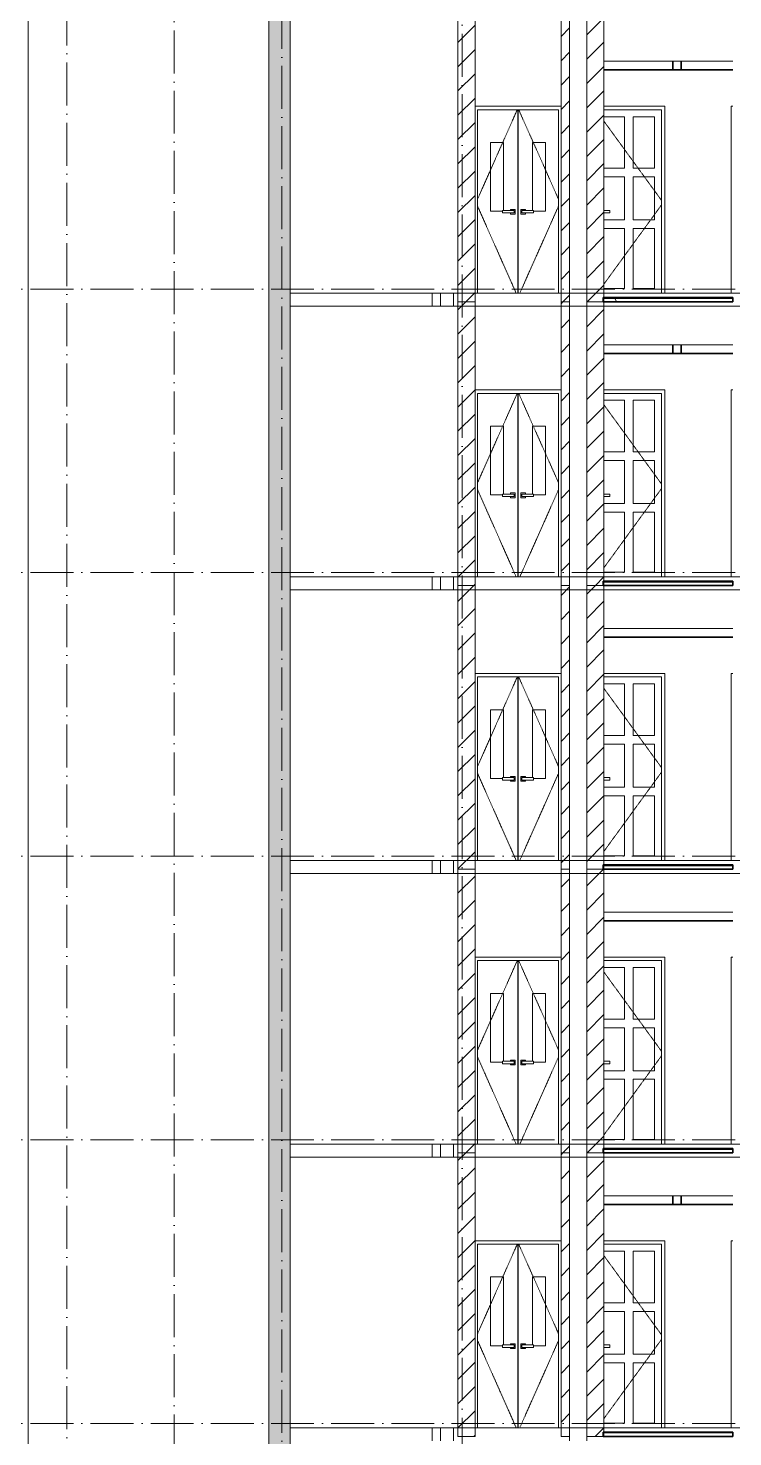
# Model space of a CAD drawing. Header units: millimetres. Extents: x -12680 to 112808, y -16580 to 93550.
# Drawn here: x 23001 to 31201, y 21745 to 38135 of the extents above; entities that cross this region are included whole.
import ezdxf

# ---------------------------------------------------------------- set-up
doc = ezdxf.new("R2010")
doc.units = ezdxf.units.MM
doc.linetypes.add('Dash 1_16__2_', pattern=[3.175, 1.5875, -1.5875])
doc.linetypes.add('Grid Line', pattern=[14, 10, -2, 0, -2])
for name, color, linetype, lineweight in [('A-DOOR', 31, 'Continuous', 9), ('A-FLOR-MCUT', 3, 'Continuous', 9), ('CUA', 31, 'Continuous', 9), ('HATCH-TUONG', 152, 'Continuous', 9), ('NET CAT', 3, 'Continuous', 5), ('NET CATConcrete', 3, 'Continuous', 5), ('NET-CAT', 3, 'Continuous', 9), ('NET-THAY', 2, 'Continuous', 15), ('TRUC', 225, 'Continuous', 5)]:
    doc.layers.add(name, color=color, linetype=linetype, lineweight=lineweight)
pattern_1 = [(45, (41462.07, 40400), (-141.4214, 141.4214), [])]
pattern_2 = [(0, (41462.07, 40400), (1625.6, 406.4), [67.056, -1152.144, 67.056, -1152.144, -6502.4]), (0, (41462.07, 40400), (1625.6, 406.4), [-2438.4, 67.056, -2371.344, 67.056, -1152.144, -2844.8]), (0, (41462.07, 40400), (1625.6, 406.4), [-6096, 67.056, -745.744, 67.056, -1964.944]), (120, (42071.68, 40603.2), (-1164.753, 1204.611), [67.06, -1152.14, 67.06, -7654.54]), (120, (42071.68, 40603.2), (-1164.753, 1204.611), [-1286.256, -1152.144, 67.056, -2371.344, -4064]), (120, (42071.68, 40603.2), (-1164.753, 1204.611), [-4876.8, 67.056, -1152.144, 67.056, -2777.744]), (120, (42071.68, 40603.2), (-1164.753, 1204.611), [-6163.06, -745.74, 67.06, -1964.94]), (240, (42274.88, 41416), (-460.847, -1611.011), [67.056, -1152.144, 67.056, -7654.544]), (240, (42274.88, 41416), (-460.847, -1611.011), [-1286.256, -1152.144, 67.056, -2371.344, -4064]), (240, (42274.88, 41416), (-460.847, -1611.011), [-4876.8, 67.056, -1152.144, 67.056, -2777.744]), (240, (42274.88, 41416), (-460.847, -1611.011), [-6163.056, -745.744, 67.056, -1964.944])]

# ---------------------------------------------------------------- blocks, each defined once
blk = doc.blocks.new('CUA 2 CANH MO KHUNG NHOM - 1 - 1000-183146-MẶT CẮT B-B')
at = {"layer": 'A-DOOR', "color": 50}
for p, q in [((28700, 23986), (28700, 21850)), ((28701, 23986), (28701, 21850)), ((28381, 22805), (28381, 23605)), ((28381, 23605), (28531, 23605)), ((28531, 23605), (28531, 22815)), ((28870, 22815), (28870, 23605)), ((28870, 23605), (29020, 23605)), ((29020, 23605), (29020, 22805)), ((28520, 22805), (28381, 22805)), ((29020, 22805), (28881, 22805))]:
    blk.add_line(p, q, dxfattribs=at)
at = {"layer": 'CUA', "color": 50}
for p, q in [((29201, 24026), (28201, 24026)), ((28231, 23986), (28231, 21850)), ((28231, 23986), (29171, 23986)), ((29171, 23986), (29171, 21850)), ((28520, 22815), (28655, 22815)), ((28520, 22815), (28520, 22785)), ((28655, 22785), (28520, 22785)), ((28613, 22827), (28613, 22815)), ((28668, 22827), (28613, 22827)), ((28613, 22785), (28613, 22772)), ((28655, 22785), (28655, 22815)), ((28668, 22772), (28668, 22827)), ((28789, 22827), (28734, 22827)), ((28734, 22827), (28734, 22772)), ((28746, 22815), (28881, 22815)), ((28746, 22815), (28746, 22785)), ((28881, 22785), (28746, 22785)), ((28789, 22815), (28789, 22827)), ((28789, 22772), (28789, 22785)), ((28881, 22785), (28881, 22815)), ((28613, 22772), (28668, 22772)), ((28734, 22772), (28789, 22772))]:
    blk.add_line(p, q, dxfattribs=at)
at = {"layer": 'CUA', "color": 50, "linetype": 'Dash 1_16__2_'}
for p, q in [((28692, 23986), (28231, 22948)), ((28709, 23986), (29171, 22948)), ((28231, 22862), (28680, 21850)), ((29171, 22862), (28721, 21850))]:
    blk.add_line(p, q, dxfattribs=at)
blk = doc.blocks.new('CUA VAO CAN HO - Type 1-60224-MẶT CẮT B-B')
at = {"layer": 'A-DOOR', "color": 50}
for p, q in [((29701, 23905), (29940, 23905)), ((29940, 23905), (29940, 23305)), ((30040, 23305), (30040, 23905)), ((30040, 23905), (30290, 23905)), ((30290, 23905), (30290, 23305)), ((29940, 23305), (29701, 23305)), ((30290, 23305), (30040, 23305)), ((29701, 23205), (29940, 23205)), ((29940, 23205), (29940, 22705)), ((30040, 22705), (30040, 23205)), ((30040, 23205), (30290, 23205)), ((30290, 23205), (30290, 22705)), ((29940, 22705), (29701, 22705)), ((30290, 22705), (30040, 22705)), ((29701, 22605), (29940, 22605)), ((29940, 22605), (29940, 21905)), ((30040, 21905), (30040, 22605)), ((30040, 22605), (30290, 22605)), ((30290, 22605), (30290, 21905)), ((29940, 21905), (29701, 21905)), ((30290, 21905), (30040, 21905))]:
    blk.add_line(p, q, dxfattribs=at)
at = {"layer": 'CUA', "color": 50}
for p, q in [((30411, 24026), (29701, 24026)), ((29701, 23986), (30371, 23986)), ((30371, 21850), (30371, 23986)), ((30411, 21850), (30411, 24026)), ((29701, 22815), (29770, 22815)), ((29770, 22785), (29701, 22785)), ((29770, 22785), (29770, 22815))]:
    blk.add_line(p, q, dxfattribs=at)
at = {"layer": 'CUA', "color": 50, "linetype": 'Dash 1_16__2_'}
for p, q in [((29701, 23852), (30371, 22931)), ((30371, 22879), (29701, 21958))]:
    blk.add_line(p, q, dxfattribs=at)
blk = doc.blocks.new('CUA VAO CAN HO - Type 1-V292-MẶT CẮT B-B')
at = {"layer": 'CUA', "color": 50}
for p in [(31201, 24026), (31181, 21850)]:
    blk.add_line(p, (31181, 24026), dxfattribs=at)
blk = doc.blocks.new('ALC1807-ASCENT PLAZA-TANG DIEN HINH-TANG 5_rvt-1-MẶT CẮT B-B')
at = {"layer": 'HATCH-TUONG'}
h = blk.add_hatch(dxfattribs=at)
h.set_pattern_fill('FP_50', color=50, style=0, pattern_type=2)
h.set_pattern_definition(pattern_1)
h.paths.add_polyline_path([(28201, 21750), (28201, 25050), (28001, 25050), (28001, 21750)], flags=0)
h = blk.add_hatch(dxfattribs=at)
h.set_pattern_fill('FP_50', color=50, style=0, pattern_type=2)
h.set_pattern_definition(pattern_1)
h.paths.add_polyline_path([(29301, 21750), (29301, 25050), (29201, 25050), (29201, 21750), (29216, 21750)], flags=0)
h = blk.add_hatch(dxfattribs=at)
h.set_pattern_fill('FP_50', color=50, style=0, pattern_type=2)
h.set_pattern_definition(pattern_1)
h.paths.add_polyline_path([(29676, 21750), (29701, 21750), (29701, 25050), (29501, 25050), (29501, 21750)], flags=0)
at = {"layer": 'A-FLOR-MCUT', "color": 50}
blk.add_line((31201, 21790), (29691, 21790), dxfattribs=at)
at = {"layer": 'NET-CAT', "color": 50}
for p, q in [((28001, 25050), (28001, 21750)), ((28201, 25050), (28001, 25050)), ((28201, 21750), (28201, 25050)), ((29301, 25050), (29201, 25050)), ((29201, 25050), (29201, 21750)), ((29301, 21750), (29301, 25050)), ((29501, 25050), (29501, 21750)), ((29701, 25050), (29501, 25050)), ((29701, 21750), (29701, 25050)), ((28001, 21750), (28201, 21750)), ((29201, 21750), (29301, 21750)), ((29501, 21750), (29701, 21750))]:
    blk.add_line(p, q, dxfattribs=at)
at = {"layer": 'NET-CAT', "color": 130, "lineweight": 35}
for p, q in [((31201, 21800), (29691, 21800)), ((29691, 21800), (29691, 21750)), ((31201, 21750), (31201, 21800)), ((29691, 21750), (31201, 21750))]:
    blk.add_line(p, q, dxfattribs=at)
at = {"layer": 'NET-THAY', "color": 130, "lineweight": 35}
for p, q in [((31201, 24450), (29701, 24450)), ((30501, 24450), (30501, 24550)), ((30601, 24550), (30601, 24450))]:
    blk.add_line(p, q, dxfattribs=at)
at = {"color": 130, "lineweight": 35}
for name in ['CUA 2 CANH MO KHUNG NHOM - 1 - 1000-183146-MẶT CẮT B-B', 'CUA VAO CAN HO - Type 1-60224-MẶT CẮT B-B', 'CUA VAO CAN HO - Type 1-V292-MẶT CẮT B-B']:
    blk.add_blockref(name, (0, 0), dxfattribs=at)
blk = doc.blocks.new('ALC1807-ASCENT PLAZA-TANG DIEN HINH-TANG 5_rvt-2-MẶT CẮT B-B')
at = {"layer": 'HATCH-TUONG'}
h = blk.add_hatch(dxfattribs=at)
h.set_pattern_fill('FP_50', color=50, style=0, pattern_type=2)
h.set_pattern_definition(pattern_1)
h.paths.add_polyline_path([(28001, 25050), (28201, 25050), (28201, 28350), (28001, 28350), (28001, 25278)], flags=0)
h = blk.add_hatch(dxfattribs=at)
h.set_pattern_fill('FP_50', color=50, style=0, pattern_type=2)
h.set_pattern_definition(pattern_1)
h.paths.add_polyline_path([(29301, 25050), (29301, 28350), (29201, 28350), (29201, 25050), (29216, 25050)], flags=0)
h = blk.add_hatch(dxfattribs=at)
h.set_pattern_fill('FP_50', color=50, style=0, pattern_type=2)
h.set_pattern_definition(pattern_1)
h.paths.add_polyline_path([(29676, 25050), (29701, 25050), (29701, 28350), (29501, 28350), (29501, 25050)], flags=0)
at = {"layer": 'A-FLOR-MCUT', "color": 50}
blk.add_line((31201, 25090), (29691, 25090), dxfattribs=at)
at = {"layer": 'NET-CAT', "color": 50}
for p, q in [((28001, 28350), (28001, 25050)), ((28201, 28350), (28001, 28350)), ((28201, 25050), (28201, 28350)), ((29301, 28350), (29201, 28350)), ((29201, 28350), (29201, 25050)), ((29301, 25050), (29301, 28350)), ((29501, 28350), (29501, 25050)), ((29701, 28350), (29501, 28350)), ((29701, 25050), (29701, 28350)), ((28001, 25050), (28201, 25050)), ((29201, 25050), (29301, 25050)), ((29501, 25050), (29701, 25050))]:
    blk.add_line(p, q, dxfattribs=at)
at = {"layer": 'NET-CAT', "color": 130, "lineweight": 35}
for p, q in [((31201, 25100), (29691, 25100)), ((29691, 25100), (29691, 25050)), ((31201, 25050), (31201, 25100)), ((29691, 25050), (31201, 25050))]:
    blk.add_line(p, q, dxfattribs=at)
at = {"layer": 'NET-THAY', "color": 130, "lineweight": 35}
blk.add_line((31201, 27750), (29701, 27750), dxfattribs=at)
at = {"color": 130, "lineweight": 35}
for name in ['CUA 2 CANH MO KHUNG NHOM - 1 - 1000-183146-MẶT CẮT B-B', 'CUA VAO CAN HO - Type 1-60224-MẶT CẮT B-B', 'CUA VAO CAN HO - Type 1-V292-MẶT CẮT B-B']:
    blk.add_blockref(name, (0, 3300), dxfattribs=at)
blk = doc.blocks.new('ALC1807-ASCENT PLAZA-TANG DIEN HINH-TANG 5_rvt-3-MẶT CẮT B-B')
at = {"layer": 'HATCH-TUONG'}
h = blk.add_hatch(dxfattribs=at)
h.set_pattern_fill('FP_50', color=50, style=0, pattern_type=2)
h.set_pattern_definition(pattern_1)
h.paths.add_polyline_path([(28001, 28350), (28201, 28350), (28201, 31650), (28001, 31650), (28001, 28677)], flags=0)
h = blk.add_hatch(dxfattribs=at)
h.set_pattern_fill('FP_50', color=50, style=0, pattern_type=2)
h.set_pattern_definition(pattern_1)
h.paths.add_polyline_path([(29301, 28350), (29301, 31650), (29201, 31650), (29201, 28350), (29216, 28350)], flags=0)
h = blk.add_hatch(dxfattribs=at)
h.set_pattern_fill('FP_50', color=50, style=0, pattern_type=2)
h.set_pattern_definition(pattern_1)
h.paths.add_polyline_path([(29676, 28350), (29701, 28350), (29701, 31650), (29501, 31650), (29501, 28350)], flags=0)
at = {"layer": 'A-FLOR-MCUT', "color": 50}
blk.add_line((31201, 28390), (29691, 28390), dxfattribs=at)
at = {"layer": 'NET-CAT', "color": 50}
for p, q in [((28001, 31650), (28001, 28350)), ((28201, 31650), (28001, 31650)), ((28201, 28350), (28201, 31650)), ((29301, 31650), (29201, 31650)), ((29201, 31650), (29201, 28350)), ((29301, 28350), (29301, 31650)), ((29501, 31650), (29501, 28350)), ((29701, 31650), (29501, 31650)), ((29701, 28350), (29701, 31650)), ((28001, 28350), (28201, 28350)), ((29201, 28350), (29301, 28350)), ((29501, 28350), (29701, 28350))]:
    blk.add_line(p, q, dxfattribs=at)
at = {"layer": 'NET-CAT', "color": 130, "lineweight": 35}
for p, q in [((31201, 28400), (29691, 28400)), ((29691, 28400), (29691, 28350)), ((31201, 28350), (31201, 28400)), ((29691, 28350), (31201, 28350))]:
    blk.add_line(p, q, dxfattribs=at)
at = {"layer": 'NET-THAY', "color": 130, "lineweight": 35}
blk.add_line((31201, 31050), (29701, 31050), dxfattribs=at)
at = {"color": 130, "lineweight": 35}
for name in ['CUA 2 CANH MO KHUNG NHOM - 1 - 1000-183146-MẶT CẮT B-B', 'CUA VAO CAN HO - Type 1-60224-MẶT CẮT B-B', 'CUA VAO CAN HO - Type 1-V292-MẶT CẮT B-B']:
    blk.add_blockref(name, (0, 6600), dxfattribs=at)
blk = doc.blocks.new('ALC1807-ASCENT PLAZA-TANG DIEN HINH-TANG 5_rvt-4-MẶT CẮT B-B')
at = {"layer": 'HATCH-TUONG'}
h = blk.add_hatch(dxfattribs=at)
h.set_pattern_fill('FP_50', color=50, style=0, pattern_type=2)
h.set_pattern_definition(pattern_1)
h.paths.add_polyline_path([(28001, 31650), (28201, 31650), (28201, 34950), (28001, 34950), (28001, 32076)], flags=0)
h = blk.add_hatch(dxfattribs=at)
h.set_pattern_fill('FP_50', color=50, style=0, pattern_type=2)
h.set_pattern_definition(pattern_1)
h.paths.add_polyline_path([(29301, 31650), (29301, 34950), (29201, 34950), (29201, 31650), (29216, 31650)], flags=0)
h = blk.add_hatch(dxfattribs=at)
h.set_pattern_fill('FP_50', color=50, style=0, pattern_type=2)
h.set_pattern_definition(pattern_1)
h.paths.add_polyline_path([(29676, 31650), (29701, 31650), (29701, 34950), (29501, 34950), (29501, 31650)], flags=0)
at = {"layer": 'A-FLOR-MCUT', "color": 50}
blk.add_line((31201, 31690), (29691, 31690), dxfattribs=at)
at = {"layer": 'NET-CAT', "color": 50}
for p, q in [((28001, 34950), (28001, 31650)), ((28201, 34950), (28001, 34950)), ((28201, 31650), (28201, 34950)), ((29301, 34950), (29201, 34950)), ((29201, 34950), (29201, 31650)), ((29301, 31650), (29301, 34950)), ((29501, 34950), (29501, 31650)), ((29701, 34950), (29501, 34950)), ((29701, 31650), (29701, 34950)), ((28001, 31650), (28201, 31650)), ((29201, 31650), (29301, 31650)), ((29501, 31650), (29701, 31650))]:
    blk.add_line(p, q, dxfattribs=at)
at = {"layer": 'NET-CAT', "color": 130, "lineweight": 35}
for p, q in [((31201, 31700), (29691, 31700)), ((29691, 31700), (29691, 31650)), ((29691, 31650), (31201, 31650)), ((31201, 31650), (31201, 31700))]:
    blk.add_line(p, q, dxfattribs=at)
at = {"layer": 'NET-THAY', "color": 130, "lineweight": 35}
for p, q in [((30501, 34350), (30501, 34450)), ((30601, 34450), (30601, 34350)), ((31201, 34350), (29701, 34350))]:
    blk.add_line(p, q, dxfattribs=at)
at = {"color": 130, "lineweight": 35}
for name in ['CUA 2 CANH MO KHUNG NHOM - 1 - 1000-183146-MẶT CẮT B-B', 'CUA VAO CAN HO - Type 1-60224-MẶT CẮT B-B', 'CUA VAO CAN HO - Type 1-V292-MẶT CẮT B-B']:
    blk.add_blockref(name, (0, 9900), dxfattribs=at)
blk = doc.blocks.new('CUA VAO CAN HO - Type 1-V341-MẶT CẮT B-B')
at = {"layer": 'CUA', "color": 50}
for p in [(31201, 37226), (31181, 35050)]:
    blk.add_line(p, (31181, 37226), dxfattribs=at)
blk = doc.blocks.new('ALC1807-ASCENT PLAZA-TANG DIEN HINH-TANG 5_rvt-5-MẶT CẮT B-B')
at = {"layer": 'HATCH-TUONG'}
h = blk.add_hatch(dxfattribs=at)
h.set_pattern_fill('FP_50', color=50, style=0, pattern_type=2)
h.set_pattern_definition(pattern_1)
h.paths.add_polyline_path([(28001, 34950), (28201, 34950), (28201, 38250), (28001, 38250), (28001, 35475)], flags=0)
h = blk.add_hatch(dxfattribs=at)
h.set_pattern_fill('FP_50', color=50, style=0, pattern_type=2)
h.set_pattern_definition(pattern_1)
h.paths.add_polyline_path([(29301, 34950), (29301, 38250), (29201, 38250), (29201, 34950), (29216, 34950)], flags=0)
h = blk.add_hatch(dxfattribs=at)
h.set_pattern_fill('FP_50', color=50, style=0, pattern_type=2)
h.set_pattern_definition(pattern_1)
h.paths.add_polyline_path([(29676, 34950), (29701, 34950), (29701, 38250), (29501, 38250), (29501, 34950)], flags=0)
at = {"layer": 'NET CAT', "lineweight": 9}
h = blk.add_hatch(dxfattribs=at)
h.set_pattern_fill('FP_51', color=50, style=0, pattern_type=2)
h.set_pattern_definition(pattern_2)
h.paths.add_polyline_path([(29691, 34990), (31201, 34990), (31201, 35000), (29691, 35000)], flags=0)
h = blk.add_hatch(dxfattribs=at)
h.set_pattern_fill('FP_51', color=50, style=0, pattern_type=2)
h.set_pattern_definition(pattern_2)
h.paths.add_polyline_path([(29691, 34950), (31201, 34950), (31201, 34990), (29691, 34990)], flags=0)
at = {"layer": 'A-FLOR-MCUT', "color": 50}
blk.add_line((31201, 34990), (29691, 34990), dxfattribs=at)
at = {"layer": 'NET-CAT', "color": 50}
for p, q in [((28001, 38250), (28001, 34950)), ((28201, 34950), (28201, 38250)), ((29201, 38250), (29201, 34950)), ((29301, 34950), (29301, 38250)), ((29501, 38250), (29501, 34950)), ((29701, 34950), (29701, 38250)), ((28001, 34950), (28201, 34950)), ((29201, 34950), (29301, 34950)), ((29501, 34950), (29701, 34950))]:
    blk.add_line(p, q, dxfattribs=at)
at = {"layer": 'NET-CAT', "color": 130, "lineweight": 35}
for p, q in [((31201, 35000), (29691, 35000)), ((29691, 35000), (29691, 34950)), ((29691, 34950), (31201, 34950)), ((31201, 34950), (31201, 35000))]:
    blk.add_line(p, q, dxfattribs=at)
at = {"layer": 'NET-THAY', "color": 130, "lineweight": 35}
for p, q in [((30501, 37650), (30501, 37750)), ((30601, 37750), (30601, 37650)), ((31201, 37650), (29701, 37650))]:
    blk.add_line(p, q, dxfattribs=at)
at = {"color": 130, "lineweight": 35}
for name, p in [('CUA 2 CANH MO KHUNG NHOM - 1 - 1000-183146-MẶT CẮT B-B', (0, 13200)), ('CUA VAO CAN HO - Type 1-60224-MẶT CẮT B-B', (0, 13200)), ('CUA VAO CAN HO - Type 1-V341-MẶT CẮT B-B', (0, 0))]:
    blk.add_blockref(name, p, dxfattribs=at)

msp = doc.modelspace()

# ---------------------------------------------------------------- hatches: boundary and pattern name
at = {"layer": 'HATCH-TUONG', "lineweight": 5}
h = msp.add_hatch(dxfattribs=at)
h.set_pattern_fill('FP_1', color=256, style=0, pattern_type=2)
h.set_pattern_definition([(45, (41557.3, 40400), (-476.246, 476.246), []), (45, (41652.6, 40400), (-476.246, 476.246), []), (45, (41462.1, 40400), (-476.246, 476.246), []), (45, (41938.3, 40400), (-476.246, 476.246), []), (45, (42033.6, 40400), (-476.246, 476.246), []), (0, (41843.1, 40495.25), (0, 952.5), [95.25, -857.25]), (0, (41938.3, 40590.5), (0, 952.5), [95.25, -857.25]), (45, (41843.1, 40495.25), (0, 952.491), [134.684, -1212.342]), (45, (41938.3, 40495.25), (0, 952.491), [134.684, -1212.342]), (0, (41843.1, 40495.25), (0, 952.5), [95.25, -857.25]), (90, (41366.8, 40495.25), (-952.5, 6e-14), [95.25, -857.25]), (90, (41462.1, 40495.25), (-952.5, 6e-14), [190.5, -762]), (45, (41366.8, 40590.5), (0, 952.491), [134.684, -1212.342]), (90, (42224.1, 40781), (-952.5, 6e-14), [95.25, -857.25]), (0, (42128.8, 40781), (0, 952.5), [95.25, -857.25]), (45, (42128.8, 40781), (0, 952.491), [134.684, -1212.342]), (0, (42319.3, 40495.25), (0, 952.5), [95.25, -857.25]), (0, (42319.3, 40971.5), (0, 952.5), [95.25, -857.25]), (90, (42509.8, 41066.75), (-952.5, 6e-14), [95.25, -857.25]), (45, (42319.3, 40971.5), (0, 952.491), [269.367, -1077.659]), (45, (42414.6, 40971.5), (0, 952.491), [134.684, -1212.342]), (45, (42605.1, 41162), (0, 952.491), [134.684, -1212.342]), (0, (42605.1, 41257.25), (0, 952.5), [95.25, -857.25]), (90, (42605.1, 41162), (-952.5, 6e-14), [95.25, -857.25]), (0, (41938.3, 41162), (0, 952.5), [95.25, -857.25]), (0, (42128.8, 41257.25), (0, 952.5), [95.25, -857.25]), (90, (42033.6, 41162), (-952.5, 6e-14), [95.25, -857.25]), (90, (42128.8, 41162), (-952.5, 6e-14), [95.25, -857.25]), (45, (41938.3, 41162), (0, 952.491), [134.684, -1212.342]), (45, (42128.8, 41162), (0, 952.491), [134.684, -1212.342]), (135, (41581.06, 40614.8), (-952.491, 6e-14), [134.684, -1212.342]), (135, (41700.2, 40733.4), (-952.491, 6e-14), [134.684, -1212.342]), (135, (41771.64, 40804.8), (-952.491, 6e-14), [134.684, -1212.342]), (135, (41795.45, 40828.6), (-952.491, 6e-14), [134.684, -1212.342]), (135, (41843.1, 40876.25), (-952.491, 6e-14), [134.684, -1212.342]), (135, (41866.9, 40900.06), (-952.491, 6e-14), [134.684, -1212.342]), (135, (41938.3, 40971.5), (-952.491, 6e-14), [134.684, -1212.342]), (135, (41985.95, 41019.1), (-952.491, 6e-14), [134.684, -1212.342]), (45, (41581.06, 40614.8), (0, 952.491), [95.25, -1251.776]), (45, (41700.2, 40733.4), (0, 952.491), [67.361, -1279.665]), (45, (41866.9, 40900.06), (0, 952.491), [67.361, -1279.665]), (45, (41771.64, 40995.3), (0, 952.491), [67.361, -1279.665]), (45, (41938.3, 40971.5), (0, 952.491), [67.361, -1279.665]), (45, (41843.1, 41066.75), (0, 952.491), [67.361, -1279.665]), (0, (41486.3, 40709.5), (0, 952.5), [190.043, -762.457]), (0, (41700.2, 40923.9), (0, 952.5), [95.25, -857.25])])
h.paths.add_polyline_path([(26050.5, -8350), (26050.5, 93250), (25800.5, 93250), (25800.5, -8350)], flags=0)
h.paths.add_polyline_path([(25905.5, -4000), (25905.5, -2000), (25945.5, -2000), (25945.5, -4000)], flags=0)

# ---------------------------------------------------------------- linework, layer by layer
at = {"layer": 'NET CATConcrete'}
for p, q in [((31200.5, 37750), (29700.5, 37750)), ((31200.5, 34450), (29700.5, 34450)), ((31200.5, 31150), (29700.5, 31150)), ((31200.5, 27850), (29700.5, 27850)), ((31200.5, 24550), (29700.5, 24550))]:
    msp.add_line(p, q, dxfattribs=at)
at = {"layer": 'NET-CAT'}
for p, q in [((23000.5, -7350), (23000.5, 93250)), ((25800.5, 93250), (25800.5, -7350)), ((26050.5, -7350), (26050.5, 93250))]:
    msp.add_line(p, q, dxfattribs=at)
at = {"layer": 'NET-CAT', "lineweight": 15}
for p, q in [((27800.5, 35050), (27700.5, 35050)), ((27700.5, 35050), (27700.5, 34900)), ((27800.5, 34900), (27800.5, 35050)), ((29300.5, 35050), (27950.5, 35050)), ((27950.5, 35050), (27950.5, 34900)), ((29300.5, 34900), (29300.5, 35050)), ((31350.5, 35050), (29500.5, 35050)), ((29500.5, 35050), (29500.5, 34900)), ((27700.5, 34900), (27800.5, 34900)), ((27950.5, 34900), (29300.5, 34900)), ((29500.5, 34900), (32050.5, 34900)), ((27800.5, 31750), (27700.5, 31750)), ((27700.5, 31750), (27700.5, 31600)), ((27800.5, 31600), (27800.5, 31750)), ((29300.5, 31750), (27950.5, 31750)), ((27950.5, 31750), (27950.5, 31600)), ((29300.5, 31600), (29300.5, 31750)), ((31350.5, 31750), (29500.5, 31750)), ((29500.5, 31750), (29500.5, 31600)), ((27700.5, 31600), (27800.5, 31600)), ((27950.5, 31600), (29300.5, 31600)), ((29500.5, 31600), (32050.5, 31600)), ((27800.5, 28450), (27700.5, 28450)), ((27700.5, 28450), (27700.5, 28300)), ((27800.5, 28300), (27800.5, 28450)), ((29300.5, 28450), (27950.5, 28450)), ((27950.5, 28450), (27950.5, 28300)), ((29300.5, 28300), (29300.5, 28450)), ((31350.5, 28450), (29500.5, 28450)), ((29500.5, 28450), (29500.5, 28300)), ((27700.5, 28300), (27800.5, 28300)), ((27950.5, 28300), (29300.5, 28300)), ((29500.5, 28300), (32050.5, 28300)), ((27800.5, 25150), (27700.5, 25150)), ((27700.5, 25150), (27700.5, 25000)), ((27800.5, 25000), (27800.5, 25150)), ((29300.5, 25150), (27950.5, 25150)), ((27950.5, 25150), (27950.5, 25000)), ((29300.5, 25000), (29300.5, 25150)), ((31350.5, 25150), (29500.5, 25150)), ((29500.5, 25150), (29500.5, 25000)), ((27700.5, 25000), (27800.5, 25000)), ((27950.5, 25000), (29300.5, 25000)), ((29500.5, 25000), (32050.5, 25000)), ((27800.5, 21850), (27700.5, 21850)), ((27700.5, 21850), (27700.5, 21700)), ((27800.5, 21700), (27800.5, 21850)), ((29300.5, 21850), (27950.5, 21850)), ((27950.5, 21850), (27950.5, 21700)), ((29300.5, 21700), (29300.5, 21850)), ((31350.5, 21850), (29500.5, 21850)), ((29500.5, 21850), (29500.5, 21700))]:
    msp.add_line(p, q, dxfattribs=at)
at = {"layer": 'NET-THAY', "lineweight": 9}
for p, q in [((26050.5, 35050), (27700.5, 35050)), ((27800.5, 35050), (27950.5, 35050)), ((29300.5, 35050), (29500.5, 35050)), ((27700.5, 34900), (26050.5, 34900)), ((27950.5, 34900), (27800.5, 34900)), ((29500.5, 34900), (29300.5, 34900)), ((26050.5, 31750), (27700.5, 31750)), ((27800.5, 31750), (27950.5, 31750)), ((29300.5, 31750), (29500.5, 31750)), ((27700.5, 31600), (26050.5, 31600)), ((27950.5, 31600), (27800.5, 31600)), ((29500.5, 31600), (29300.5, 31600)), ((26050.5, 28450), (27700.5, 28450)), ((27800.5, 28450), (27950.5, 28450)), ((29300.5, 28450), (29500.5, 28450)), ((27700.5, 28300), (26050.5, 28300)), ((27950.5, 28300), (27800.5, 28300)), ((29500.5, 28300), (29300.5, 28300)), ((26050.5, 25150), (27700.5, 25150)), ((27800.5, 25150), (27950.5, 25150)), ((29300.5, 25150), (29500.5, 25150)), ((27700.5, 25000), (26050.5, 25000)), ((27950.5, 25000), (27800.5, 25000)), ((29500.5, 25000), (29300.5, 25000)), ((26050.5, 21850), (27700.5, 21850)), ((27800.5, 21850), (27950.5, 21850)), ((29300.5, 21850), (29500.5, 21850))]:
    msp.add_line(p, q, dxfattribs=at)
at = {"layer": 'TRUC', "linetype": 'Grid Line', "ltscale": 50}
for p, q in [((23450.5, -8971.6), (23450.5, 91838.4)), ((24700.5, -7898.8), (24700.5, 91838.4)), ((25950.5, -12511.6), (25950.5, 91838.4)), ((28050.5, -11438.8), (28050.5, 91838.4)), ((-12679, 35100), (108517.8, 35100)), ((-12679, 31800), (108517.8, 31800)), ((-12679, 28500), (108517.8, 28500)), ((-12679, 25200), (108517.8, 25200)), ((-12679, 21900), (108517.8, 21900))]:
    msp.add_line(p, q, dxfattribs=at)

# ---------------------------------------------------------------- block references
at = {"lineweight": 5}
for name in ['ALC1807-ASCENT PLAZA-TANG DIEN HINH-TANG 5_rvt-5-MẶT CẮT B-B', 'ALC1807-ASCENT PLAZA-TANG DIEN HINH-TANG 5_rvt-4-MẶT CẮT B-B', 'ALC1807-ASCENT PLAZA-TANG DIEN HINH-TANG 5_rvt-3-MẶT CẮT B-B', 'ALC1807-ASCENT PLAZA-TANG DIEN HINH-TANG 5_rvt-2-MẶT CẮT B-B', 'ALC1807-ASCENT PLAZA-TANG DIEN HINH-TANG 5_rvt-1-MẶT CẮT B-B']:
    msp.add_blockref(name, (0, 0), dxfattribs=at)

doc.saveas('drawing.dxf')
